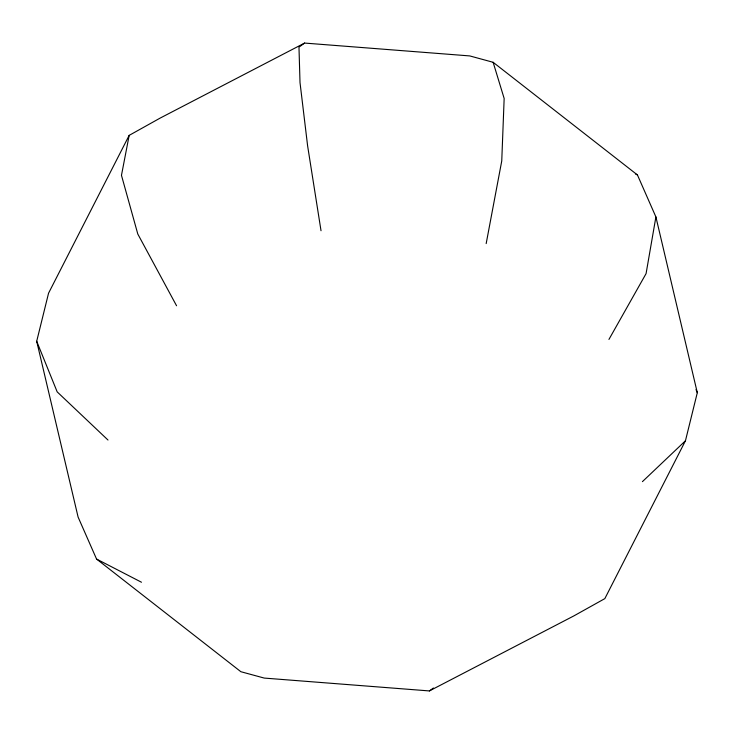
<?xml version="1.0" encoding="UTF-8"?>
<svg xmlns="http://www.w3.org/2000/svg" width="734" height="734" viewBox="0 0 734 734"><rect width="100%" height="100%" fill="white"/><g stroke="black" fill="none" stroke-linecap="round" stroke-linejoin="round"><path stroke-width="1.1" d="M655.902 216.934L697.3 392.718L685.446 440.795L604.834 598.623L573.85 615.909L429.399 690.933L264.249 678.078L240.871 671.711L96.558 559.051L78.098 517.066L36.7 341.282L48.554 293.205L129.166 135.377L160.15 118.091L304.601 43.067L469.751 55.922L493.129 62.289L637.442 174.949L655.902 216.934L646.076 273.617L608.936 339.429M486.174 243.596L501.753 160.948L504.157 98.475L493.129 62.289M129.166 135.377L121.468 175.325L137.799 234.036L176.564 305.766M642.424 481.642L685.446 440.795M304.601 43.067L298.977 47.169L300.013 82.584L307.61 145.837L321.024 230.733M429.399 690.933L433.418 688.006M635.451 173.921L637.442 174.949M96.558 559.051L141.478 582.236M107.99 440.033L57.179 391.873L36.7 341.282M696.015 389.552L697.3 392.718"/></g></svg>
